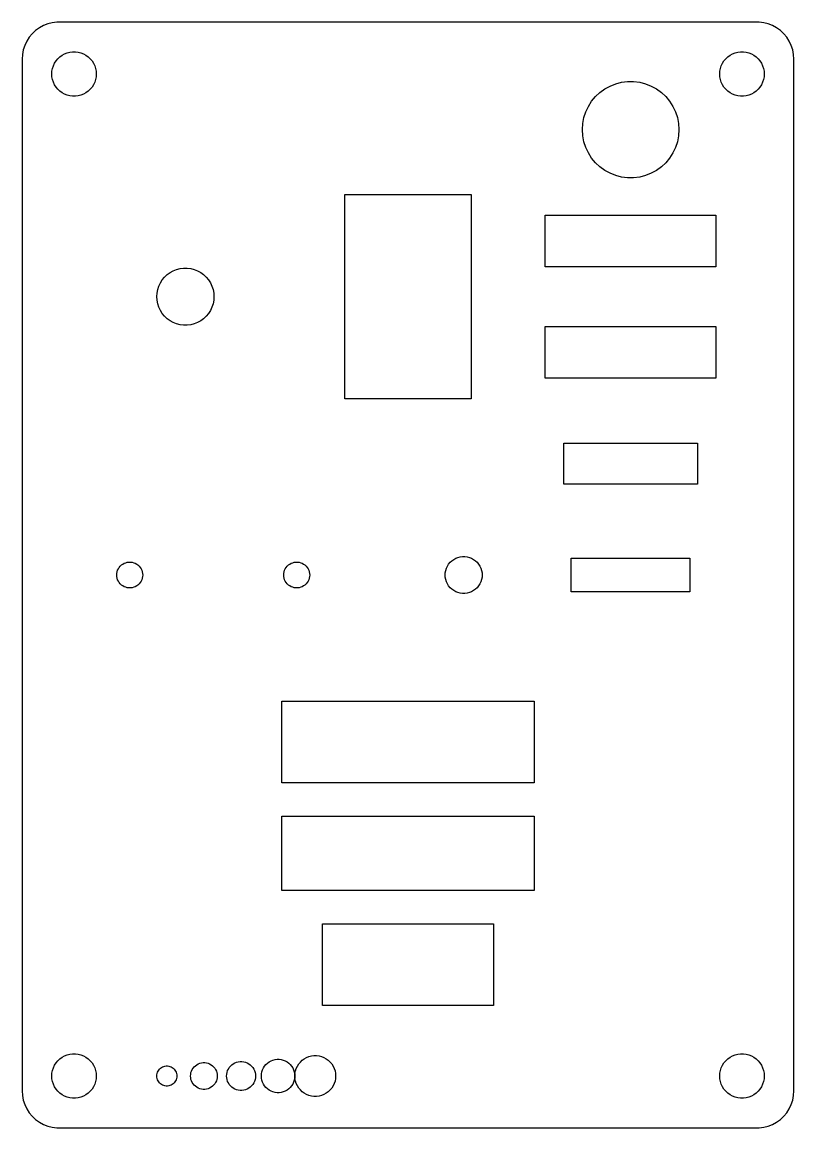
# Model space of a CAD drawing. Header units: metres. Extents: x -52 to 52, y -74 to 3413.
# Drawn here: x -52 to 52, y 1356.5 to 1505.5 of the extents above; entities that cross this region are included whole.
import ezdxf

# ---------------------------------------------------------------- set-up
doc = ezdxf.new("R2010")
doc.units = ezdxf.units.M

msp = doc.modelspace()

# ---------------------------------------------------------------- linework, layer by layer
for p, q in [((-49.6791, 1504.72), (-50.1871, 1504.35)), ((-49.1289, 1505.02), (-49.6791, 1504.72)), ((-48.5451, 1505.26), (-49.1289, 1505.02)), ((-47.9369, 1505.41), (-48.5451, 1505.26)), ((-47.3139, 1505.49), (-47.9369, 1505.41)), ((47.3139, 1505.49), (-47.3139, 1505.49)), ((47.9369, 1505.41), (47.3139, 1505.49)), ((48.5451, 1505.26), (47.9369, 1505.41)), ((49.1289, 1505.02), (48.5451, 1505.26)), ((49.6791, 1504.72), (49.1289, 1505.02)), ((50.1871, 1504.35), (49.6791, 1504.72)), ((-51.0451, 1503.44), (-51.3815, 1502.91)), ((-50.6448, 1503.92), (-51.0451, 1503.44)), ((-50.1871, 1504.35), (-50.6448, 1503.92)), ((50.6448, 1503.92), (50.1871, 1504.35)), ((51.0451, 1503.44), (50.6448, 1503.92)), ((51.3815, 1502.91), (51.0451, 1503.44)), ((-51.8429, 1501.74), (-51.9606, 1501.13)), ((-51.6489, 1502.34), (-51.8429, 1501.74)), ((-51.3815, 1502.91), (-51.6489, 1502.34)), ((51.6489, 1502.34), (51.3815, 1502.91)), ((51.8429, 1501.74), (51.6489, 1502.34)), ((51.9606, 1501.13), (51.8429, 1501.74)), ((-51.9606, 1501.13), (-52, 1500.5)), ((-52, 1500.5), (-52, 1361.5)), ((-47.6289, 1499.95), (-47.427, 1500.26)), ((-47.427, 1500.26), (-47.1869, 1500.55)), ((-47.1869, 1500.55), (-46.9123, 1500.81)), ((-46.9123, 1500.81), (-46.6075, 1501.03)), ((-46.6075, 1501.03), (-46.2773, 1501.21)), ((-46.2773, 1501.21), (-45.927, 1501.35)), ((-45.927, 1501.35), (-45.5621, 1501.45)), ((-45.5621, 1501.45), (-45.1884, 1501.49)), ((-45.1884, 1501.49), (-44.8116, 1501.49)), ((-44.8116, 1501.49), (-44.4379, 1501.45)), ((-44.4379, 1501.45), (-44.0729, 1501.35)), ((-44.0729, 1501.35), (-43.7227, 1501.21)), ((-43.7227, 1501.21), (-43.3925, 1501.03)), ((-43.3925, 1501.03), (-43.0877, 1500.81)), ((-43.0877, 1500.81), (-42.8131, 1500.55)), ((-42.8131, 1500.55), (-42.5729, 1500.26)), ((-42.5729, 1500.26), (-42.3711, 1499.95)), ((42.3711, 1499.95), (42.5729, 1500.26)), ((42.5729, 1500.26), (42.8131, 1500.55)), ((42.8131, 1500.55), (43.0877, 1500.81)), ((43.0877, 1500.81), (43.3925, 1501.03)), ((43.3925, 1501.03), (43.7227, 1501.21)), ((43.7227, 1501.21), (44.0729, 1501.35)), ((44.0729, 1501.35), (44.4379, 1501.45)), ((44.4379, 1501.45), (44.8116, 1501.49)), ((44.8116, 1501.49), (45.1884, 1501.49)), ((45.1884, 1501.49), (45.5621, 1501.45)), ((45.5621, 1501.45), (45.927, 1501.35)), ((45.927, 1501.35), (46.2773, 1501.21)), ((46.2773, 1501.21), (46.6075, 1501.03)), ((46.6075, 1501.03), (46.9123, 1500.81)), ((46.9123, 1500.81), (47.1869, 1500.55)), ((47.1869, 1500.55), (47.427, 1500.26)), ((47.427, 1500.26), (47.6289, 1499.95)), ((52, 1500.5), (51.9606, 1501.13)), ((52, 1361.5), (52, 1500.5)), ((-48, 1498.5), (-47.9763, 1498.88)), ((-47.9763, 1498.88), (-47.9057, 1499.25)), ((-47.9057, 1499.25), (-47.7893, 1499.6)), ((-47.7893, 1499.6), (-47.6289, 1499.95)), ((-42.3711, 1499.95), (-42.2107, 1499.6)), ((-42.2107, 1499.6), (-42.0942, 1499.25)), ((-42.0942, 1499.25), (-42.0237, 1498.88)), ((-42.0237, 1498.88), (-42, 1498.5)), ((42, 1498.5), (42.0237, 1498.88)), ((42.0237, 1498.88), (42.0942, 1499.25)), ((42.0942, 1499.25), (42.2107, 1499.6)), ((42.2107, 1499.6), (42.3711, 1499.95)), ((47.6289, 1499.95), (47.7893, 1499.6)), ((47.7893, 1499.6), (47.9057, 1499.25)), ((47.9057, 1499.25), (47.9763, 1498.88)), ((47.9763, 1498.88), (48, 1498.5)), ((-47.9763, 1498.12), (-48, 1498.5)), ((-47.9057, 1497.75), (-47.9763, 1498.12)), ((-47.7893, 1497.4), (-47.9057, 1497.75)), ((-47.6289, 1497.05), (-47.7893, 1497.4)), ((-42.2107, 1497.4), (-42.3711, 1497.05)), ((-42.0942, 1497.75), (-42.2107, 1497.4)), ((-42.0237, 1498.12), (-42.0942, 1497.75)), ((-42, 1498.5), (-42.0237, 1498.12)), ((27.9914, 1497.18), (28.782, 1497.38)), ((28.782, 1497.38), (29.5919, 1497.49)), ((29.5919, 1497.49), (30.4081, 1497.49)), ((30.4081, 1497.49), (31.218, 1497.38)), ((31.218, 1497.38), (32.0086, 1497.18)), ((42.0237, 1498.12), (42, 1498.5)), ((42.0942, 1497.75), (42.0237, 1498.12)), ((42.2107, 1497.4), (42.0942, 1497.75)), ((42.3711, 1497.05), (42.2107, 1497.4)), ((47.7893, 1497.4), (47.6289, 1497.05)), ((47.9057, 1497.75), (47.7893, 1497.4)), ((47.9763, 1498.12), (47.9057, 1497.75)), ((48, 1498.5), (47.9763, 1498.12)), ((-47.427, 1496.74), (-47.6289, 1497.05)), ((-47.1869, 1496.45), (-47.427, 1496.74)), ((-46.9123, 1496.19), (-47.1869, 1496.45)), ((-46.6075, 1495.97), (-46.9123, 1496.19)), ((-46.2773, 1495.79), (-46.6075, 1495.97)), ((-45.927, 1495.65), (-46.2773, 1495.79)), ((-43.7227, 1495.79), (-44.0729, 1495.65)), ((-43.3925, 1495.97), (-43.7227, 1495.79)), ((-43.0877, 1496.19), (-43.3925, 1495.97)), ((-42.8131, 1496.45), (-43.0877, 1496.19)), ((-42.5729, 1496.74), (-42.8131, 1496.45)), ((-42.3711, 1497.05), (-42.5729, 1496.74)), ((25.2617, 1495.45), (25.8567, 1496.01)), ((25.8567, 1496.01), (26.5171, 1496.49)), ((26.5171, 1496.49), (27.2324, 1496.88)), ((27.2324, 1496.88), (27.9914, 1497.18)), ((32.0086, 1497.18), (32.7676, 1496.88)), ((32.7676, 1496.88), (33.4829, 1496.49)), ((33.4829, 1496.49), (34.1432, 1496.01)), ((34.1432, 1496.01), (34.7383, 1495.45)), ((42.5729, 1496.74), (42.3711, 1497.05)), ((42.8131, 1496.45), (42.5729, 1496.74)), ((43.0877, 1496.19), (42.8131, 1496.45)), ((43.3925, 1495.97), (43.0877, 1496.19)), ((43.7227, 1495.79), (43.3925, 1495.97)), ((44.0729, 1495.65), (43.7227, 1495.79)), ((46.2773, 1495.79), (45.927, 1495.65)), ((46.6075, 1495.97), (46.2773, 1495.79)), ((46.9123, 1496.19), (46.6075, 1495.97)), ((47.1869, 1496.45), (46.9123, 1496.19)), ((47.427, 1496.74), (47.1869, 1496.45)), ((47.6289, 1497.05), (47.427, 1496.74)), ((-45.5621, 1495.55), (-45.927, 1495.65)), ((-45.1884, 1495.51), (-45.5621, 1495.55)), ((-44.8116, 1495.51), (-45.1884, 1495.51)), ((-44.4379, 1495.55), (-44.8116, 1495.51)), ((-44.0729, 1495.65), (-44.4379, 1495.55)), ((24.304, 1494.13), (24.7414, 1494.82)), ((24.7414, 1494.82), (25.2617, 1495.45)), ((34.7383, 1495.45), (35.2586, 1494.82)), ((35.2586, 1494.82), (35.696, 1494.13)), ((44.4379, 1495.55), (44.0729, 1495.65)), ((44.8116, 1495.51), (44.4379, 1495.55)), ((45.1884, 1495.51), (44.8116, 1495.51)), ((45.5621, 1495.55), (45.1884, 1495.51)), ((45.927, 1495.65), (45.5621, 1495.55)), ((23.7042, 1492.62), (23.9565, 1493.39)), ((23.9565, 1493.39), (24.304, 1494.13)), ((35.696, 1494.13), (36.0435, 1493.39)), ((36.0435, 1493.39), (36.2958, 1492.62)), ((23.5, 1491), (23.5513, 1491.81)), ((23.5513, 1491.81), (23.7042, 1492.62)), ((36.2958, 1492.62), (36.4487, 1491.81)), ((36.4487, 1491.81), (36.5, 1491)), ((23.5513, 1490.19), (23.5, 1491)), ((23.7042, 1489.38), (23.5513, 1490.19)), ((36.4487, 1490.19), (36.2958, 1489.38)), ((36.5, 1491), (36.4487, 1490.19)), ((23.9565, 1488.61), (23.7042, 1489.38)), ((24.304, 1487.87), (23.9565, 1488.61)), ((36.0435, 1488.61), (35.696, 1487.87)), ((36.2958, 1489.38), (36.0435, 1488.61)), ((24.7414, 1487.18), (24.304, 1487.87)), ((25.2617, 1486.55), (24.7414, 1487.18)), ((35.2586, 1487.18), (34.7383, 1486.55)), ((35.696, 1487.87), (35.2586, 1487.18)), ((25.8567, 1485.99), (25.2617, 1486.55)), ((26.5171, 1485.51), (25.8567, 1485.99)), ((27.2324, 1485.12), (26.5171, 1485.51)), ((33.4829, 1485.51), (32.7676, 1485.12)), ((34.1432, 1485.99), (33.4829, 1485.51)), ((34.7383, 1486.55), (34.1432, 1485.99)), ((27.9914, 1484.82), (27.2324, 1485.12)), ((28.782, 1484.62), (27.9914, 1484.82)), ((29.5919, 1484.51), (28.782, 1484.62)), ((30.4081, 1484.51), (29.5919, 1484.51)), ((31.218, 1484.62), (30.4081, 1484.51)), ((32.0086, 1484.82), (31.218, 1484.62)), ((32.7676, 1485.12), (32.0086, 1484.82)), ((-8.5, 1454.75), (-8.5, 1482.25)), ((-8.5, 1482.25), (8.5, 1482.25)), ((8.5, 1482.25), (8.5, 1454.75)), ((18.5, 1472.5), (18.5, 1479.5)), ((18.5, 1479.5), (41.5, 1479.5)), ((41.5, 1479.5), (41.5, 1472.5)), ((-32.0629, 1471.75), (-31.6392, 1471.98)), ((-31.6392, 1471.98), (-31.1897, 1472.16)), ((-31.1897, 1472.16), (-30.7214, 1472.28)), ((-30.7214, 1472.28), (-30.2417, 1472.34)), ((-30.2417, 1472.34), (-29.7583, 1472.34)), ((-29.7583, 1472.34), (-29.2786, 1472.28)), ((-29.2786, 1472.28), (-28.8103, 1472.16)), ((-28.8103, 1472.16), (-28.3607, 1471.98)), ((-28.3607, 1471.98), (-27.9371, 1471.75)), ((41.5, 1472.5), (18.5, 1472.5)), ((-33.3738, 1470.35), (-33.1147, 1470.76)), ((-33.1147, 1470.76), (-32.8065, 1471.14)), ((-32.8065, 1471.14), (-32.4541, 1471.47)), ((-32.4541, 1471.47), (-32.0629, 1471.75)), ((-27.9371, 1471.75), (-27.5459, 1471.47)), ((-27.5459, 1471.47), (-27.1935, 1471.14)), ((-27.1935, 1471.14), (-26.8853, 1470.76)), ((-26.8853, 1470.76), (-26.6262, 1470.35)), ((-33.85, 1468.5), (-33.8196, 1468.98)), ((-33.8196, 1468.98), (-33.729, 1469.46)), ((-33.729, 1469.46), (-33.5796, 1469.92)), ((-33.5796, 1469.92), (-33.3738, 1470.35)), ((-26.6262, 1470.35), (-26.4203, 1469.92)), ((-26.4203, 1469.92), (-26.271, 1469.46)), ((-26.271, 1469.46), (-26.1804, 1468.98)), ((-26.1804, 1468.98), (-26.15, 1468.5)), ((-33.8196, 1468.02), (-33.85, 1468.5)), ((-33.729, 1467.54), (-33.8196, 1468.02)), ((-33.5796, 1467.08), (-33.729, 1467.54)), ((-26.271, 1467.54), (-26.4203, 1467.08)), ((-26.1804, 1468.02), (-26.271, 1467.54)), ((-26.15, 1468.5), (-26.1804, 1468.02)), ((-33.3738, 1466.65), (-33.5796, 1467.08)), ((-33.1147, 1466.24), (-33.3738, 1466.65)), ((-32.8065, 1465.86), (-33.1147, 1466.24)), ((-26.8853, 1466.24), (-27.1935, 1465.86)), ((-26.6262, 1466.65), (-26.8853, 1466.24)), ((-26.4203, 1467.08), (-26.6262, 1466.65)), ((-32.4541, 1465.53), (-32.8065, 1465.86)), ((-32.0629, 1465.25), (-32.4541, 1465.53)), ((-31.6392, 1465.02), (-32.0629, 1465.25)), ((-31.1897, 1464.84), (-31.6392, 1465.02)), ((-30.7214, 1464.72), (-31.1897, 1464.84)), ((-30.2417, 1464.66), (-30.7214, 1464.72)), ((-29.7583, 1464.66), (-30.2417, 1464.66)), ((-29.2786, 1464.72), (-29.7583, 1464.66)), ((-28.8103, 1464.84), (-29.2786, 1464.72)), ((-28.3607, 1465.02), (-28.8103, 1464.84)), ((-27.9371, 1465.25), (-28.3607, 1465.02)), ((-27.5459, 1465.53), (-27.9371, 1465.25)), ((-27.1935, 1465.86), (-27.5459, 1465.53)), ((18.5, 1457.5), (18.5, 1464.5)), ((18.5, 1464.5), (41.5, 1464.5)), ((41.5, 1464.5), (41.5, 1457.5)), ((41.5, 1457.5), (18.5, 1457.5)), ((8.5, 1454.75), (-8.5, 1454.75)), ((21, 1443.25), (21, 1448.75)), ((21, 1448.75), (39, 1448.75)), ((39, 1448.75), (39, 1443.25)), ((39, 1443.25), (21, 1443.25)), ((6.16043, 1433.11), (6.43555, 1433.26)), ((6.43555, 1433.26), (6.72745, 1433.38)), ((6.72745, 1433.38), (7.03154, 1433.46)), ((7.03154, 1433.46), (7.34302, 1433.5)), ((7.34302, 1433.5), (7.65697, 1433.5)), ((7.65697, 1433.5), (7.96844, 1433.46)), ((7.96844, 1433.46), (8.27254, 1433.38)), ((8.27254, 1433.38), (8.56444, 1433.26)), ((8.56444, 1433.26), (8.83955, 1433.11)), ((22, 1428.75), (22, 1433.25)), ((22, 1433.25), (38, 1433.25)), ((38, 1433.25), (38, 1428.75)), ((-39.1271, 1431.64), (-39.0335, 1431.84)), ((-39.0335, 1431.84), (-38.9158, 1432.03)), ((-38.9158, 1432.03), (-38.7757, 1432.2)), ((-38.7757, 1432.2), (-38.6155, 1432.35)), ((-38.6155, 1432.35), (-38.4377, 1432.48)), ((-38.4377, 1432.48), (-38.2451, 1432.58)), ((-38.2451, 1432.58), (-38.0408, 1432.66)), ((-38.0408, 1432.66), (-37.8279, 1432.72)), ((-37.8279, 1432.72), (-37.6099, 1432.75)), ((-37.6099, 1432.75), (-37.3901, 1432.75)), ((-37.3901, 1432.75), (-37.1721, 1432.72)), ((-37.1721, 1432.72), (-36.9592, 1432.66)), ((-36.9592, 1432.66), (-36.7549, 1432.58)), ((-36.7549, 1432.58), (-36.5623, 1432.48)), ((-36.5623, 1432.48), (-36.3845, 1432.35)), ((-36.3845, 1432.35), (-36.2243, 1432.2)), ((-36.2243, 1432.2), (-36.0842, 1432.03)), ((-36.0842, 1432.03), (-35.9665, 1431.84)), ((-35.9665, 1431.84), (-35.8729, 1431.64)), ((-16.6271, 1431.64), (-16.5335, 1431.84)), ((-16.5335, 1431.84), (-16.4158, 1432.03)), ((-16.4158, 1432.03), (-16.2757, 1432.2)), ((-16.2757, 1432.2), (-16.1155, 1432.35)), ((-16.1155, 1432.35), (-15.9377, 1432.48)), ((-15.9377, 1432.48), (-15.7451, 1432.58)), ((-15.7451, 1432.58), (-15.5408, 1432.66)), ((-15.5408, 1432.66), (-15.3279, 1432.72)), ((-15.3279, 1432.72), (-15.1099, 1432.75)), ((-15.1099, 1432.75), (-14.8901, 1432.75)), ((-14.8901, 1432.75), (-14.6721, 1432.72)), ((-14.6721, 1432.72), (-14.4592, 1432.66)), ((-14.4592, 1432.66), (-14.2549, 1432.58)), ((-14.2549, 1432.58), (-14.0623, 1432.48)), ((-14.0623, 1432.48), (-13.8845, 1432.35)), ((-13.8845, 1432.35), (-13.7243, 1432.2)), ((-13.7243, 1432.2), (-13.5842, 1432.03)), ((-13.5842, 1432.03), (-13.4665, 1431.84)), ((-13.4665, 1431.84), (-13.3729, 1431.64)), ((5.07854, 1431.62), (5.17555, 1431.92)), ((5.17555, 1431.92), (5.30922, 1432.2)), ((5.30922, 1432.2), (5.47745, 1432.47)), ((5.47745, 1432.47), (5.67757, 1432.71)), ((5.67757, 1432.71), (5.90643, 1432.93)), ((5.90643, 1432.93), (6.16043, 1433.11)), ((8.83955, 1433.11), (9.09355, 1432.93)), ((9.09355, 1432.93), (9.32242, 1432.71)), ((9.32242, 1432.71), (9.52254, 1432.47)), ((9.52254, 1432.47), (9.69077, 1432.2)), ((9.69077, 1432.2), (9.82443, 1431.92)), ((9.82443, 1431.92), (9.92145, 1431.62)), ((-39.25, 1431), (-39.2362, 1431.22)), ((-39.2362, 1430.78), (-39.25, 1431)), ((-39.2362, 1431.22), (-39.195, 1431.44)), ((-39.195, 1430.56), (-39.2362, 1430.78)), ((-39.195, 1431.44), (-39.1271, 1431.64)), ((-39.1271, 1430.36), (-39.195, 1430.56)), ((-39.0335, 1430.16), (-39.1271, 1430.36)), ((-35.8729, 1430.36), (-35.9665, 1430.16)), ((-35.8729, 1431.64), (-35.805, 1431.44)), ((-35.805, 1430.56), (-35.8729, 1430.36)), ((-35.805, 1431.44), (-35.7638, 1431.22)), ((-35.7638, 1430.78), (-35.805, 1430.56)), ((-35.7638, 1431.22), (-35.75, 1431)), ((-35.75, 1431), (-35.7638, 1430.78)), ((-16.75, 1431), (-16.7362, 1431.22)), ((-16.7362, 1430.78), (-16.75, 1431)), ((-16.7362, 1431.22), (-16.695, 1431.44)), ((-16.695, 1430.56), (-16.7362, 1430.78)), ((-16.695, 1431.44), (-16.6271, 1431.64)), ((-16.6271, 1430.36), (-16.695, 1430.56)), ((-16.5335, 1430.16), (-16.6271, 1430.36)), ((-13.3729, 1430.36), (-13.4665, 1430.16)), ((-13.3729, 1431.64), (-13.305, 1431.44)), ((-13.305, 1430.56), (-13.3729, 1430.36)), ((-13.305, 1431.44), (-13.2638, 1431.22)), ((-13.2638, 1430.78), (-13.305, 1430.56)), ((-13.2638, 1431.22), (-13.25, 1431)), ((-13.25, 1431), (-13.2638, 1430.78)), ((5, 1431), (5.0197, 1431.31)), ((5.0197, 1430.69), (5, 1431)), ((5.0197, 1431.31), (5.07854, 1431.62)), ((5.07854, 1430.38), (5.0197, 1430.69)), ((5.17555, 1430.08), (5.07854, 1430.38)), ((9.92145, 1430.38), (9.82443, 1430.08)), ((9.92145, 1431.62), (9.98029, 1431.31)), ((9.98029, 1430.69), (9.92145, 1430.38)), ((9.98029, 1431.31), (10, 1431)), ((10, 1431), (9.98029, 1430.69)), ((-38.9158, 1429.97), (-39.0335, 1430.16)), ((-38.7757, 1429.8), (-38.9158, 1429.97)), ((-38.6155, 1429.65), (-38.7757, 1429.8)), ((-38.4377, 1429.52), (-38.6155, 1429.65)), ((-38.2451, 1429.42), (-38.4377, 1429.52)), ((-38.0408, 1429.34), (-38.2451, 1429.42)), ((-37.8279, 1429.28), (-38.0408, 1429.34)), ((-37.6099, 1429.25), (-37.8279, 1429.28)), ((-37.3901, 1429.25), (-37.6099, 1429.25)), ((-37.1721, 1429.28), (-37.3901, 1429.25)), ((-36.9592, 1429.34), (-37.1721, 1429.28)), ((-36.7549, 1429.42), (-36.9592, 1429.34)), ((-36.5623, 1429.52), (-36.7549, 1429.42)), ((-36.3845, 1429.65), (-36.5623, 1429.52)), ((-36.2243, 1429.8), (-36.3845, 1429.65)), ((-36.0842, 1429.97), (-36.2243, 1429.8)), ((-35.9665, 1430.16), (-36.0842, 1429.97)), ((-16.4158, 1429.97), (-16.5335, 1430.16)), ((-16.2757, 1429.8), (-16.4158, 1429.97)), ((-16.1155, 1429.65), (-16.2757, 1429.8)), ((-15.9377, 1429.52), (-16.1155, 1429.65)), ((-15.7451, 1429.42), (-15.9377, 1429.52)), ((-15.5408, 1429.34), (-15.7451, 1429.42)), ((-15.3279, 1429.28), (-15.5408, 1429.34)), ((-15.1099, 1429.25), (-15.3279, 1429.28)), ((-14.8901, 1429.25), (-15.1099, 1429.25)), ((-14.6721, 1429.28), (-14.8901, 1429.25)), ((-14.4592, 1429.34), (-14.6721, 1429.28)), ((-14.2549, 1429.42), (-14.4592, 1429.34)), ((-14.0623, 1429.52), (-14.2549, 1429.42)), ((-13.8845, 1429.65), (-14.0623, 1429.52)), ((-13.7243, 1429.8), (-13.8845, 1429.65)), ((-13.5842, 1429.97), (-13.7243, 1429.8)), ((-13.4665, 1430.16), (-13.5842, 1429.97)), ((5.30922, 1429.8), (5.17555, 1430.08)), ((5.47745, 1429.53), (5.30922, 1429.8)), ((5.67757, 1429.29), (5.47745, 1429.53)), ((5.90643, 1429.07), (5.67757, 1429.29)), ((6.16043, 1428.89), (5.90643, 1429.07)), ((6.43555, 1428.74), (6.16043, 1428.89)), ((6.72745, 1428.62), (6.43555, 1428.74)), ((8.56444, 1428.74), (8.27254, 1428.62)), ((8.83955, 1428.89), (8.56444, 1428.74)), ((9.09355, 1429.07), (8.83955, 1428.89)), ((9.32242, 1429.29), (9.09355, 1429.07)), ((9.52254, 1429.53), (9.32242, 1429.29)), ((9.69077, 1429.8), (9.52254, 1429.53)), ((9.82443, 1430.08), (9.69077, 1429.8)), ((38, 1428.75), (22, 1428.75)), ((7.03154, 1428.54), (6.72745, 1428.62)), ((7.34302, 1428.5), (7.03154, 1428.54)), ((7.65697, 1428.5), (7.34302, 1428.5)), ((7.96844, 1428.54), (7.65697, 1428.5)), ((8.27254, 1428.62), (7.96844, 1428.54)), ((-17, 1403), (-17, 1414)), ((-17, 1414), (17, 1414)), ((17, 1414), (17, 1403)), ((17, 1403), (-17, 1403)), ((-17, 1388.5), (-17, 1398.5)), ((-17, 1398.5), (17, 1398.5)), ((17, 1398.5), (17, 1388.5)), ((17, 1388.5), (-17, 1388.5)), ((-11.5, 1373), (-11.5, 1384)), ((-11.5, 1384), (11.5, 1384)), ((11.5, 1384), (11.5, 1373)), ((11.5, 1373), (-11.5, 1373)), ((-46.6075, 1366.03), (-46.2773, 1366.21)), ((-46.2773, 1366.21), (-45.927, 1366.35)), ((-45.927, 1366.35), (-45.5621, 1366.45)), ((-45.5621, 1366.45), (-45.1884, 1366.49)), ((-45.1884, 1366.49), (-44.8116, 1366.49)), ((-44.8116, 1366.49), (-44.4379, 1366.45)), ((-44.4379, 1366.45), (-44.0729, 1366.35)), ((-44.0729, 1366.35), (-43.7227, 1366.21)), ((-43.7227, 1366.21), (-43.3925, 1366.03)), ((-13.3498, 1366.12), (-13.0153, 1366.2)), ((-13.0153, 1366.2), (-12.6727, 1366.24)), ((-12.6727, 1366.24), (-12.3273, 1366.24)), ((-12.3273, 1366.24), (-11.9847, 1366.2)), ((-11.9847, 1366.2), (-11.6502, 1366.12)), ((43.3925, 1366.03), (43.7227, 1366.21)), ((43.7227, 1366.21), (44.0729, 1366.35)), ((44.0729, 1366.35), (44.4379, 1366.45)), ((44.4379, 1366.45), (44.8116, 1366.49)), ((44.8116, 1366.49), (45.1884, 1366.49)), ((45.1884, 1366.49), (45.5621, 1366.45)), ((45.5621, 1366.45), (45.927, 1366.35)), ((45.927, 1366.35), (46.2773, 1366.21)), ((46.2773, 1366.21), (46.6075, 1366.03)), ((-47.7893, 1364.6), (-47.6289, 1364.95)), ((-47.6289, 1364.95), (-47.427, 1365.26)), ((-47.427, 1365.26), (-47.1869, 1365.55)), ((-47.1869, 1365.55), (-46.9123, 1365.81)), ((-46.9123, 1365.81), (-46.6075, 1366.03)), ((-43.3925, 1366.03), (-43.0877, 1365.81)), ((-43.0877, 1365.81), (-42.8131, 1365.55)), ((-42.8131, 1365.55), (-42.5729, 1365.26)), ((-42.5729, 1365.26), (-42.3711, 1364.95)), ((-42.3711, 1364.95), (-42.2107, 1364.6)), ((-33.2234, 1364.64), (-33.0748, 1364.72)), ((-33.0748, 1364.72), (-32.9172, 1364.78)), ((-32.9172, 1364.78), (-32.753, 1364.83)), ((-32.753, 1364.83), (-32.5848, 1364.85)), ((-32.5848, 1364.85), (-32.4152, 1364.85)), ((-32.4152, 1364.85), (-32.247, 1364.83)), ((-32.247, 1364.83), (-32.0828, 1364.78)), ((-32.0828, 1364.78), (-31.9252, 1364.72)), ((-31.9252, 1364.72), (-31.7766, 1364.64)), ((-28.9562, 1364.56), (-28.8121, 1364.73)), ((-28.8121, 1364.73), (-28.6474, 1364.89)), ((-28.6474, 1364.89), (-28.4645, 1365.02)), ((-28.4645, 1365.02), (-28.2664, 1365.13)), ((-28.2664, 1365.13), (-28.0562, 1365.21)), ((-28.0562, 1365.21), (-27.8373, 1365.27)), ((-27.8373, 1365.27), (-27.613, 1365.3)), ((-27.613, 1365.3), (-27.387, 1365.3)), ((-27.387, 1365.3), (-27.1627, 1365.27)), ((-27.1627, 1365.27), (-26.9438, 1365.21)), ((-26.9438, 1365.21), (-26.7336, 1365.13)), ((-26.7336, 1365.13), (-26.5355, 1365.02)), ((-26.5355, 1365.02), (-26.3526, 1364.89)), ((-26.3526, 1364.89), (-26.1879, 1364.73)), ((-26.1879, 1364.73), (-26.0438, 1364.56)), ((-24.0776, 1364.65), (-23.9215, 1364.83)), ((-23.9215, 1364.83), (-23.743, 1365)), ((-23.743, 1365), (-23.5449, 1365.15)), ((-23.5449, 1365.15), (-23.3303, 1365.26)), ((-23.3303, 1365.26), (-23.1026, 1365.35)), ((-23.1026, 1365.35), (-22.8654, 1365.42)), ((-22.8654, 1365.42), (-22.6224, 1365.45)), ((-22.6224, 1365.45), (-22.3775, 1365.45)), ((-22.3775, 1365.45), (-22.1346, 1365.42)), ((-22.1346, 1365.42), (-21.8974, 1365.35)), ((-21.8974, 1365.35), (-21.6697, 1365.26)), ((-21.6697, 1365.26), (-21.4551, 1365.15)), ((-21.4551, 1365.15), (-21.257, 1365)), ((-21.257, 1365), (-21.0785, 1364.83)), ((-21.0785, 1364.83), (-20.9224, 1364.65)), ((-19.4717, 1364.58), (-19.3203, 1364.82)), ((-19.3203, 1364.82), (-19.1402, 1365.04)), ((-19.1402, 1365.04), (-18.9342, 1365.23)), ((-18.9342, 1365.23), (-18.7056, 1365.4)), ((-18.7056, 1365.4), (-18.458, 1365.54)), ((-18.458, 1365.54), (-18.1953, 1365.64)), ((-18.1953, 1365.64), (-17.9216, 1365.71)), ((-17.9216, 1365.71), (-17.6413, 1365.75)), ((-17.6413, 1365.75), (-17.3587, 1365.75)), ((-17.3587, 1365.75), (-17.0784, 1365.71)), ((-17.0784, 1365.71), (-16.8047, 1365.64)), ((-16.8047, 1365.64), (-16.542, 1365.54)), ((-16.542, 1365.54), (-16.2944, 1365.4)), ((-16.2944, 1365.4), (-16.0658, 1365.23)), ((-16.0658, 1365.23), (-15.8598, 1365.04)), ((-15.8598, 1365.04), (-15.6797, 1364.82)), ((-15.6797, 1364.82), (-15.5283, 1364.58)), ((-15.0569, 1364.51), (-14.9098, 1364.82)), ((-14.9098, 1364.82), (-14.7248, 1365.12)), ((-14.7248, 1365.12), (-14.5047, 1365.38)), ((-14.5047, 1365.38), (-14.2529, 1365.62)), ((-14.2529, 1365.62), (-13.9735, 1365.82)), ((-13.9735, 1365.82), (-13.6709, 1365.99)), ((-13.6709, 1365.99), (-13.3498, 1366.12)), ((-11.6502, 1366.12), (-11.3291, 1365.99)), ((-11.3291, 1365.99), (-11.0265, 1365.82)), ((-11.0265, 1365.82), (-10.7471, 1365.62)), ((-10.7471, 1365.62), (-10.4953, 1365.38)), ((-10.4953, 1365.38), (-10.2752, 1365.12)), ((-10.2752, 1365.12), (-10.0901, 1364.82)), ((-10.0901, 1364.82), (-9.9431, 1364.51)), ((42.2107, 1364.6), (42.3711, 1364.95)), ((42.3711, 1364.95), (42.5729, 1365.26)), ((42.5729, 1365.26), (42.8131, 1365.55)), ((42.8131, 1365.55), (43.0877, 1365.81)), ((43.0877, 1365.81), (43.3925, 1366.03)), ((46.6075, 1366.03), (46.9123, 1365.81)), ((46.9123, 1365.81), (47.1869, 1365.55)), ((47.1869, 1365.55), (47.427, 1365.26)), ((47.427, 1365.26), (47.6289, 1364.95)), ((47.6289, 1364.95), (47.7893, 1364.6)), ((-48, 1363.5), (-47.9763, 1363.88)), ((-47.9763, 1363.12), (-48, 1363.5)), ((-47.9763, 1363.88), (-47.9057, 1364.25)), ((-47.9057, 1364.25), (-47.7893, 1364.6)), ((-42.2107, 1364.6), (-42.0942, 1364.25)), ((-42.0942, 1364.25), (-42.0237, 1363.88)), ((-42.0237, 1363.88), (-42, 1363.5)), ((-42, 1363.5), (-42.0237, 1363.12)), ((-33.85, 1363.5), (-33.8394, 1363.67)), ((-33.8394, 1363.33), (-33.85, 1363.5)), ((-33.8394, 1363.67), (-33.8076, 1363.84)), ((-33.8076, 1363.16), (-33.8394, 1363.33)), ((-33.8076, 1363.84), (-33.7552, 1364)), ((-33.7552, 1364), (-33.683, 1364.15)), ((-33.683, 1364.15), (-33.5922, 1364.29)), ((-33.5922, 1364.29), (-33.4841, 1364.42)), ((-33.4841, 1364.42), (-33.3605, 1364.54)), ((-33.3605, 1364.54), (-33.2234, 1364.64)), ((-31.7766, 1364.64), (-31.6395, 1364.54)), ((-31.6395, 1364.54), (-31.5159, 1364.42)), ((-31.5159, 1364.42), (-31.4078, 1364.29)), ((-31.4078, 1364.29), (-31.317, 1364.15)), ((-31.317, 1364.15), (-31.2448, 1364)), ((-31.2448, 1364), (-31.1924, 1363.84)), ((-31.1924, 1363.84), (-31.1606, 1363.67)), ((-31.1606, 1363.33), (-31.1924, 1363.16)), ((-31.1606, 1363.67), (-31.15, 1363.5)), ((-31.15, 1363.5), (-31.1606, 1363.33)), ((-29.3, 1363.5), (-29.2858, 1363.73)), ((-29.2858, 1363.27), (-29.3, 1363.5)), ((-29.2858, 1363.73), (-29.2434, 1363.95)), ((-29.2434, 1363.05), (-29.2858, 1363.27)), ((-29.2434, 1363.95), (-29.1736, 1364.16)), ((-29.1736, 1364.16), (-29.0773, 1364.37)), ((-29.0773, 1364.37), (-28.9562, 1364.56)), ((-26.0438, 1364.56), (-25.9226, 1364.37)), ((-25.9226, 1364.37), (-25.8264, 1364.16)), ((-25.8264, 1364.16), (-25.7565, 1363.95)), ((-25.7565, 1363.95), (-25.7142, 1363.73)), ((-25.7142, 1363.27), (-25.7565, 1363.05)), ((-25.7142, 1363.73), (-25.7, 1363.5)), ((-25.7, 1363.5), (-25.7142, 1363.27)), ((-24.45, 1363.5), (-24.4346, 1363.74)), ((-24.4346, 1363.26), (-24.45, 1363.5)), ((-24.4346, 1363.74), (-24.3887, 1363.98)), ((-24.3887, 1363.02), (-24.4346, 1363.26)), ((-24.3887, 1363.98), (-24.3131, 1364.22)), ((-24.3131, 1364.22), (-24.2088, 1364.44)), ((-24.2088, 1364.44), (-24.0776, 1364.65)), ((-20.9224, 1364.65), (-20.7912, 1364.44)), ((-20.7912, 1364.44), (-20.6869, 1364.22)), ((-20.6869, 1364.22), (-20.6113, 1363.98)), ((-20.6113, 1363.98), (-20.5654, 1363.74)), ((-20.5654, 1363.26), (-20.6113, 1363.02)), ((-20.5654, 1363.74), (-20.55, 1363.5)), ((-20.55, 1363.5), (-20.5654, 1363.26)), ((-19.75, 1363.5), (-19.7323, 1363.78)), ((-19.7323, 1363.22), (-19.75, 1363.5)), ((-19.7323, 1363.78), (-19.6793, 1364.06)), ((-19.6793, 1362.94), (-19.7323, 1363.22)), ((-19.6793, 1364.06), (-19.592, 1364.33)), ((-19.592, 1364.33), (-19.4717, 1364.58)), ((-15.5283, 1364.58), (-15.408, 1364.33)), ((-15.408, 1364.33), (-15.3207, 1364.06)), ((-15.3207, 1364.06), (-15.2677, 1363.78)), ((-15.2677, 1363.22), (-15.3207, 1362.94)), ((-15.2677, 1363.78), (-15.25, 1363.5)), ((-15.25, 1363.5), (-15.2677, 1363.22)), ((-15.25, 1363.5), (-15.2283, 1363.84)), ((-15.2283, 1363.16), (-15.25, 1363.5)), ((-15.2283, 1363.84), (-15.1636, 1364.18)), ((-15.1636, 1364.18), (-15.0569, 1364.51)), ((-9.9431, 1364.51), (-9.8364, 1364.18)), ((-9.8364, 1364.18), (-9.77168, 1363.84)), ((-9.77168, 1363.84), (-9.75, 1363.5)), ((-9.75, 1363.5), (-9.77168, 1363.16)), ((42, 1363.5), (42.0237, 1363.88)), ((42.0237, 1363.12), (42, 1363.5)), ((42.0237, 1363.88), (42.0942, 1364.25)), ((42.0942, 1364.25), (42.2107, 1364.6)), ((47.7893, 1364.6), (47.9057, 1364.25)), ((47.9057, 1364.25), (47.9763, 1363.88)), ((47.9763, 1363.88), (48, 1363.5)), ((48, 1363.5), (47.9763, 1363.12)), ((-47.9057, 1362.75), (-47.9763, 1363.12)), ((-47.7893, 1362.4), (-47.9057, 1362.75)), ((-47.6289, 1362.05), (-47.7893, 1362.4)), ((-47.427, 1361.74), (-47.6289, 1362.05)), ((-47.1869, 1361.45), (-47.427, 1361.74)), ((-42.5729, 1361.74), (-42.8131, 1361.45)), ((-42.3711, 1362.05), (-42.5729, 1361.74)), ((-42.2107, 1362.4), (-42.3711, 1362.05)), ((-42.0942, 1362.75), (-42.2107, 1362.4)), ((-42.0237, 1363.12), (-42.0942, 1362.75)), ((-33.7552, 1363), (-33.8076, 1363.16)), ((-33.683, 1362.85), (-33.7552, 1363)), ((-33.5922, 1362.71), (-33.683, 1362.85)), ((-33.4841, 1362.58), (-33.5922, 1362.71)), ((-33.3605, 1362.46), (-33.4841, 1362.58)), ((-33.2234, 1362.36), (-33.3605, 1362.46)), ((-33.0748, 1362.28), (-33.2234, 1362.36)), ((-32.9172, 1362.22), (-33.0748, 1362.28)), ((-32.753, 1362.17), (-32.9172, 1362.22)), ((-32.5848, 1362.15), (-32.753, 1362.17)), ((-32.4152, 1362.15), (-32.5848, 1362.15)), ((-32.247, 1362.17), (-32.4152, 1362.15)), ((-32.0828, 1362.22), (-32.247, 1362.17)), ((-31.9252, 1362.28), (-32.0828, 1362.22)), ((-31.7766, 1362.36), (-31.9252, 1362.28)), ((-31.6395, 1362.46), (-31.7766, 1362.36)), ((-31.5159, 1362.58), (-31.6395, 1362.46)), ((-31.4078, 1362.71), (-31.5159, 1362.58)), ((-31.317, 1362.85), (-31.4078, 1362.71)), ((-31.2448, 1363), (-31.317, 1362.85)), ((-31.1924, 1363.16), (-31.2448, 1363)), ((-29.1736, 1362.84), (-29.2434, 1363.05)), ((-29.0773, 1362.63), (-29.1736, 1362.84)), ((-28.9562, 1362.44), (-29.0773, 1362.63)), ((-28.8121, 1362.27), (-28.9562, 1362.44)), ((-28.6474, 1362.11), (-28.8121, 1362.27)), ((-28.4645, 1361.98), (-28.6474, 1362.11)), ((-28.2664, 1361.87), (-28.4645, 1361.98)), ((-28.0562, 1361.79), (-28.2664, 1361.87)), ((-27.8373, 1361.73), (-28.0562, 1361.79)), ((-27.613, 1361.7), (-27.8373, 1361.73)), ((-27.387, 1361.7), (-27.613, 1361.7)), ((-27.1627, 1361.73), (-27.387, 1361.7)), ((-26.9438, 1361.79), (-27.1627, 1361.73)), ((-26.7336, 1361.87), (-26.9438, 1361.79)), ((-26.5355, 1361.98), (-26.7336, 1361.87)), ((-26.3526, 1362.11), (-26.5355, 1361.98)), ((-26.1879, 1362.27), (-26.3526, 1362.11)), ((-26.0438, 1362.44), (-26.1879, 1362.27)), ((-25.9226, 1362.63), (-26.0438, 1362.44)), ((-25.8264, 1362.84), (-25.9226, 1362.63)), ((-25.7565, 1363.05), (-25.8264, 1362.84)), ((-24.3131, 1362.78), (-24.3887, 1363.02)), ((-24.2088, 1362.56), (-24.3131, 1362.78)), ((-24.0776, 1362.35), (-24.2088, 1362.56)), ((-23.9215, 1362.17), (-24.0776, 1362.35)), ((-23.743, 1362), (-23.9215, 1362.17)), ((-23.5449, 1361.85), (-23.743, 1362)), ((-23.3303, 1361.74), (-23.5449, 1361.85)), ((-23.1026, 1361.65), (-23.3303, 1361.74)), ((-21.6697, 1361.74), (-21.8974, 1361.65)), ((-21.4551, 1361.85), (-21.6697, 1361.74)), ((-21.257, 1362), (-21.4551, 1361.85)), ((-21.0785, 1362.17), (-21.257, 1362)), ((-20.9224, 1362.35), (-21.0785, 1362.17)), ((-20.7912, 1362.56), (-20.9224, 1362.35)), ((-20.6869, 1362.78), (-20.7912, 1362.56)), ((-20.6113, 1363.02), (-20.6869, 1362.78)), ((-19.592, 1362.67), (-19.6793, 1362.94)), ((-19.4717, 1362.42), (-19.592, 1362.67)), ((-19.3203, 1362.18), (-19.4717, 1362.42)), ((-19.1402, 1361.96), (-19.3203, 1362.18)), ((-18.9342, 1361.77), (-19.1402, 1361.96)), ((-18.7056, 1361.6), (-18.9342, 1361.77)), ((-16.0658, 1361.77), (-16.2944, 1361.6)), ((-15.8598, 1361.96), (-16.0658, 1361.77)), ((-15.6797, 1362.18), (-15.8598, 1361.96)), ((-15.5283, 1362.42), (-15.6797, 1362.18)), ((-15.408, 1362.67), (-15.5283, 1362.42)), ((-15.3207, 1362.94), (-15.408, 1362.67)), ((-15.1636, 1362.82), (-15.2283, 1363.16)), ((-15.0569, 1362.49), (-15.1636, 1362.82)), ((-14.9098, 1362.18), (-15.0569, 1362.49)), ((-14.7248, 1361.88), (-14.9098, 1362.18)), ((-14.5047, 1361.62), (-14.7248, 1361.88)), ((-10.2752, 1361.88), (-10.4953, 1361.62)), ((-10.0901, 1362.18), (-10.2752, 1361.88)), ((-9.9431, 1362.49), (-10.0901, 1362.18)), ((-9.8364, 1362.82), (-9.9431, 1362.49)), ((-9.77168, 1363.16), (-9.8364, 1362.82)), ((42.0942, 1362.75), (42.0237, 1363.12)), ((42.2107, 1362.4), (42.0942, 1362.75)), ((42.3711, 1362.05), (42.2107, 1362.4)), ((42.5729, 1361.74), (42.3711, 1362.05)), ((42.8131, 1361.45), (42.5729, 1361.74)), ((47.427, 1361.74), (47.1869, 1361.45)), ((47.6289, 1362.05), (47.427, 1361.74)), ((47.7893, 1362.4), (47.6289, 1362.05)), ((47.9057, 1362.75), (47.7893, 1362.4)), ((47.9763, 1363.12), (47.9057, 1362.75)), ((-52, 1361.5), (-51.9606, 1360.87)), ((-51.9606, 1360.87), (-51.8429, 1360.26)), ((-51.8429, 1360.26), (-51.6489, 1359.66)), ((-46.9123, 1361.19), (-47.1869, 1361.45)), ((-46.6075, 1360.97), (-46.9123, 1361.19)), ((-46.2773, 1360.79), (-46.6075, 1360.97)), ((-45.927, 1360.65), (-46.2773, 1360.79)), ((-45.5621, 1360.55), (-45.927, 1360.65)), ((-45.1884, 1360.51), (-45.5621, 1360.55)), ((-44.8116, 1360.51), (-45.1884, 1360.51)), ((-44.4379, 1360.55), (-44.8116, 1360.51)), ((-44.0729, 1360.65), (-44.4379, 1360.55)), ((-43.7227, 1360.79), (-44.0729, 1360.65)), ((-43.3925, 1360.97), (-43.7227, 1360.79)), ((-43.0877, 1361.19), (-43.3925, 1360.97)), ((-42.8131, 1361.45), (-43.0877, 1361.19)), ((-22.8654, 1361.58), (-23.1026, 1361.65)), ((-22.6224, 1361.55), (-22.8654, 1361.58)), ((-22.3775, 1361.55), (-22.6224, 1361.55)), ((-22.1346, 1361.58), (-22.3775, 1361.55)), ((-21.8974, 1361.65), (-22.1346, 1361.58)), ((-18.458, 1361.46), (-18.7056, 1361.6)), ((-18.1953, 1361.36), (-18.458, 1361.46)), ((-17.9216, 1361.29), (-18.1953, 1361.36)), ((-17.6413, 1361.25), (-17.9216, 1361.29)), ((-17.3587, 1361.25), (-17.6413, 1361.25)), ((-17.0784, 1361.29), (-17.3587, 1361.25)), ((-16.8047, 1361.36), (-17.0784, 1361.29)), ((-16.542, 1361.46), (-16.8047, 1361.36)), ((-16.2944, 1361.6), (-16.542, 1361.46)), ((-14.2529, 1361.38), (-14.5047, 1361.62)), ((-13.9735, 1361.18), (-14.2529, 1361.38)), ((-13.6709, 1361.01), (-13.9735, 1361.18)), ((-13.3498, 1360.88), (-13.6709, 1361.01)), ((-13.0153, 1360.8), (-13.3498, 1360.88)), ((-12.6727, 1360.76), (-13.0153, 1360.8)), ((-12.3273, 1360.76), (-12.6727, 1360.76)), ((-11.9847, 1360.8), (-12.3273, 1360.76)), ((-11.6502, 1360.88), (-11.9847, 1360.8)), ((-11.3291, 1361.01), (-11.6502, 1360.88)), ((-11.0265, 1361.18), (-11.3291, 1361.01)), ((-10.7471, 1361.38), (-11.0265, 1361.18)), ((-10.4953, 1361.62), (-10.7471, 1361.38)), ((43.0877, 1361.19), (42.8131, 1361.45)), ((43.3925, 1360.97), (43.0877, 1361.19)), ((43.7227, 1360.79), (43.3925, 1360.97)), ((44.0729, 1360.65), (43.7227, 1360.79)), ((44.4379, 1360.55), (44.0729, 1360.65)), ((44.8116, 1360.51), (44.4379, 1360.55)), ((45.1884, 1360.51), (44.8116, 1360.51)), ((45.5621, 1360.55), (45.1884, 1360.51)), ((45.927, 1360.65), (45.5621, 1360.55)), ((46.2773, 1360.79), (45.927, 1360.65)), ((46.6075, 1360.97), (46.2773, 1360.79)), ((46.9123, 1361.19), (46.6075, 1360.97)), ((47.1869, 1361.45), (46.9123, 1361.19)), ((51.6489, 1359.66), (51.8429, 1360.26)), ((51.8429, 1360.26), (51.9606, 1360.87)), ((51.9606, 1360.87), (52, 1361.5)), ((-51.6489, 1359.66), (-51.3815, 1359.09)), ((-51.3815, 1359.09), (-51.0451, 1358.56)), ((51.0451, 1358.56), (51.3815, 1359.09)), ((51.3815, 1359.09), (51.6489, 1359.66)), ((-51.0451, 1358.56), (-50.6448, 1358.08)), ((-50.6448, 1358.08), (-50.1871, 1357.65)), ((-50.1871, 1357.65), (-49.6791, 1357.28)), ((-49.6791, 1357.28), (-49.1289, 1356.98)), ((49.1289, 1356.98), (49.6791, 1357.28)), ((49.6791, 1357.28), (50.1871, 1357.65)), ((50.1871, 1357.65), (50.6448, 1358.08)), ((50.6448, 1358.08), (51.0451, 1358.56)), ((-49.1289, 1356.98), (-48.5451, 1356.74)), ((-48.5451, 1356.74), (-47.9369, 1356.59)), ((-47.9369, 1356.59), (-47.3139, 1356.51)), ((-47.3139, 1356.51), (47.3139, 1356.51)), ((47.3139, 1356.51), (47.9369, 1356.59)), ((47.9369, 1356.59), (48.5451, 1356.74)), ((48.5451, 1356.74), (49.1289, 1356.98))]:
    msp.add_line(p, q)

doc.saveas('drawing.dxf')
